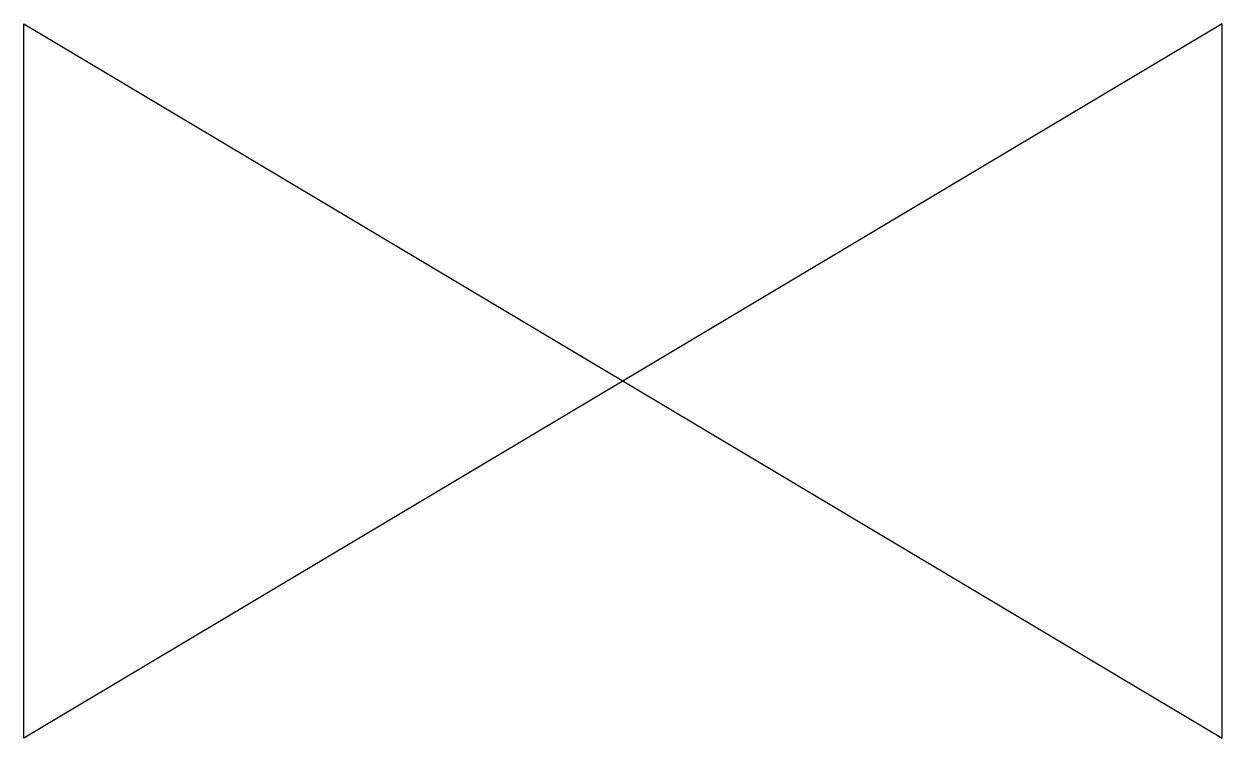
# Model space of a CAD drawing. Extents: x -2.3 to 2.3, y -1.37 to 1.37.
import ezdxf

# ---------------------------------------------------------------- set-up
doc = ezdxf.new("R2010")
doc.units = 0
doc.header["$LTSCALE"] = 0.2

msp = doc.modelspace()

# ---------------------------------------------------------------- linework, layer by layer
for p, q in [((2.3039, 1.3732), (-2.3039, -1.3732)), ((-2.3039, 1.3732), (2.3039, -1.3732)), ((-2.3039, -1.3732), (-2.3039, 1.3732)), ((2.3039, -1.3732), (2.3039, 1.3732))]:
    msp.add_line(p, q)

doc.saveas('drawing.dxf')
